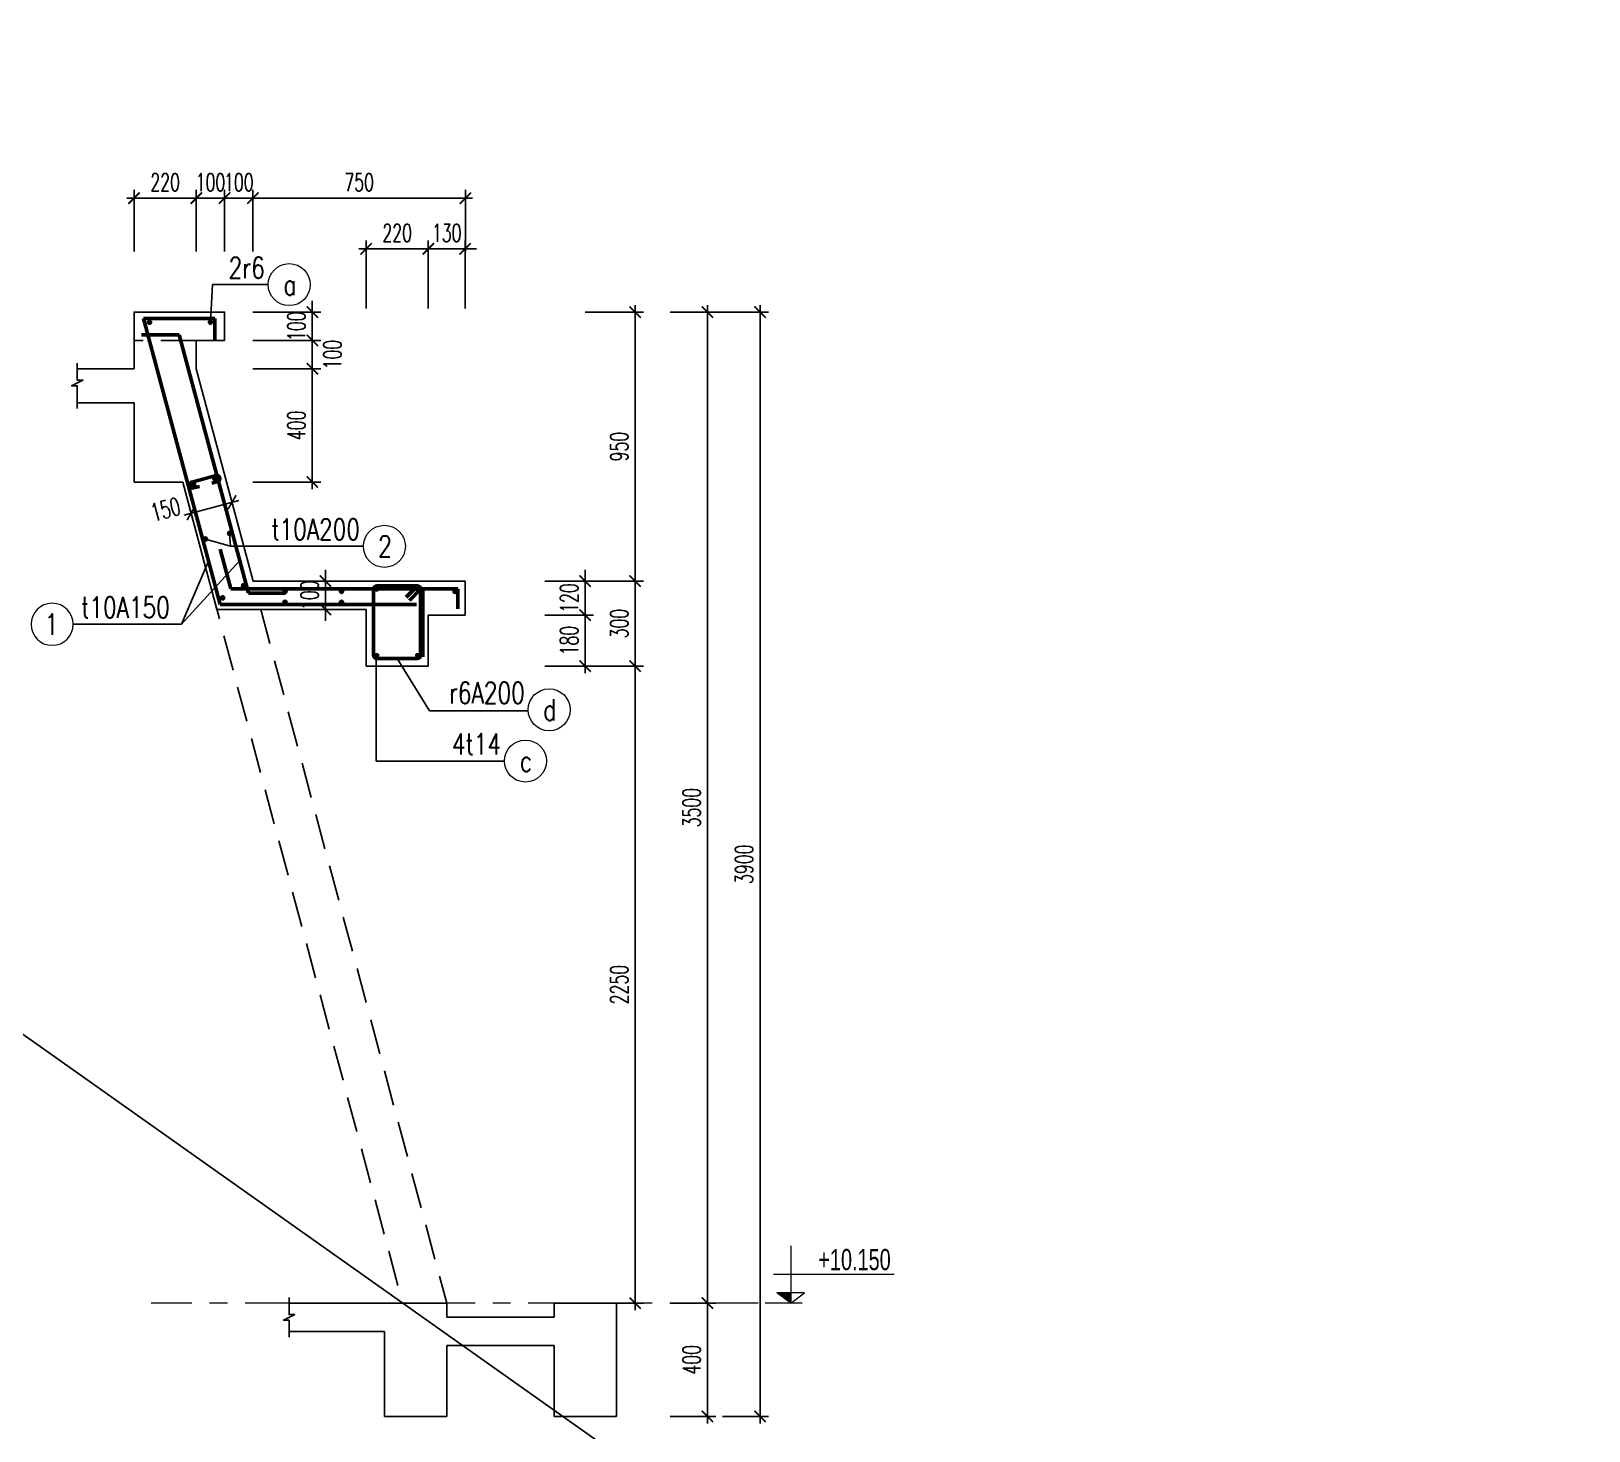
# Model space of a CAD drawing. Header units: millimetres. Extents: x -529861 to -223882, y -171969 to 61504.
# Drawn here: x -316690 to -311189, y -46959 to -42016 of the extents above; entities that cross this region are included whole.
import ezdxf
from ezdxf.enums import TextEntityAlignment as Align

# ---------------------------------------------------------------- set-up
doc = ezdxf.new("R2010")
doc.units = ezdxf.units.MM
doc.header["$LTSCALE"] = 5000
for name, pattern in [('CENTER', [2, 1.25, -0.25, 0.25, -0.25]), ('CENTER2', [1.125, 0.75, -0.125, 0.125, -0.125]), ('HIDDEN2', [0.1875, 0.125, -0.0625])]:
    doc.linetypes.add(name, pattern=pattern)
doc.layers.get('Defpoints').update_dxf_attribs({"color": 143})
for name, color, linetype, lineweight in [('kata_thep chu', 1, 'Continuous', 35), ('KC-CENTER', 5, 'CENTER2', 15), ('KC-DIM', 1, 'Continuous', 20), ('KC-LEADER', 153, 'Continuous', 20), ('KC-NET THUONG', 255, 'Continuous', 18), ('KC-NETMANH', 8, 'Continuous', 20), ('KC-TEXT', 4, 'Continuous', 20), ('S- Concrete', 4, 'Continuous', 25), ('S- Rien', 3, 'Continuous', 50), ('S-dims', 8, 'Continuous', 18), ('S-hidden', 9, 'HIDDEN2', 25), ('S-steel sub', 11, 'Continuous', 50)]:
    doc.layers.add(name, color=color, linetype=linetype, lineweight=lineweight)
for name, color, linetype in [('KC_DIM', 1, 'Continuous'), ('KCS_SNODE', 6, 'Continuous'), ('KCS_STEEL', 4, 'Continuous')]:
    doc.layers.add(name, color=color, linetype=linetype)
doc.layers.add('KCS_Plotter', color=11, linetype='Continuous', plot=False)
doc.styles.add('CHUC HOA MANH', font='chhbg.shx', dxfattribs={"width": 0.65})
doc.styles.add('VNCC-Arial', font='arial.ttf', dxfattribs={"width": 0.75})
doc.styles.add('VNCC-vnsimli', font='vnsimli.shx', dxfattribs={"width": 0.75})
doc.styles.add('vnsimli', font='vnsimli.shx')
doc.styles.add('vnsimpli', font='vnsimli.shx', dxfattribs={"width": 0.65})
doc.dimstyles.new('DIM75X2', dxfattribs={"dimtxt": 187.5, "dimasz": 80, "dimexe": 60, "dimexo": 0, "dimgap": 50, "dimtad": 1, "dimdec": 0, "dimlfac": 0.5, "dimzin": 0, "dimdsep": 46, "dimtxsty": 'VNCC-Arial', "dimblk1": 'ARCHTICK', "dimblk2": 'ARCHTICK', "dimsah": 1, "dimcen": 150, "dimdle": 60, "dimclrd": 256, "dimclre": 256, "dimclrt": 4, "dimadec": 0, "dimazin": 0, "dimtfac": 1, "dimtdec": 0, "dimtix": 1, "dimtmove": 2, "dimatfit": 3, "dimfxl": 1, "dimtvp": 0.833333, "dimtolj": 1, "dimtzin": 0, "dimarcsym": 0})
doc.dimstyles.new('KCS_DIM75', dxfattribs={"dimscale": 75, "dimtxt": 2.5, "dimasz": 1.6, "dimexe": 1.2, "dimexo": 0, "dimgap": 1, "dimtad": 1, "dimdec": 0, "dimzin": 0, "dimdsep": 46, "dimtxsty": 'vnsimpli', "dimblk": 'ARCHTICK', "dimcen": 0, "dimdle": 1, "dimclrd": 256, "dimclre": 256, "dimclrt": 2, "dimadec": 0, "dimazin": 0, "dimtfac": 1, "dimtdec": 0, "dimtix": 1, "dimtmove": 2, "dimatfit": 3, "dimfxl": 1, "dimtolj": 1, "dimtzin": 0, "dimarcsym": 0})

# ---------------------------------------------------------------- blocks, each defined once
blk = doc.blocks.new('_ArchTick')
at = {"color": 0, "linetype": 'ByBlock', "const_width": 0.15}
blk.add_lwpolyline([(-0.5, -0.5), (0.5, 0.5)], dxfattribs=at)
blk = doc.blocks.new('*D1628')
at = {"layer": 'Defpoints', "color": 0, "linetype": 'ByBlock', "ltscale": 1500, "transparency": 16777216}
for p in [(-314433.8, -43007.9), (-314433.8, -46507.9), (-314301.6, -46507.9)]:
    blk.add_point(p, dxfattribs=at)
at = {"layer": 'S-dims', "linetype": 'ByBlock', "lineweight": -2, "ltscale": 1500, "transparency": 16777216}
for p, q in [((-314433.8, -43007.9), (-314271.6, -43007.9)), ((-314301.6, -42982.9), (-314301.6, -46532.9)), ((-314433.8, -46507.9), (-314271.6, -46507.9))]:
    blk.add_line(p, q, dxfattribs=at)
at = {"layer": 'S-dims', "linetype": 'ByBlock', "lineweight": -2, "ltscale": 1500, "transparency": 16777216, "xscale": 40, "yscale": 40, "zscale": 40}
for p, rotation in [((-314301.6, -43007.9), 90), ((-314301.6, -46507.9), 270)]:
    blk.add_blockref('_ArchTick', p, dxfattribs=dict(at, rotation=rotation))
at = {"layer": 'S-dims', "color": 2, "linetype": 'ByBlock', "ltscale": 1500, "transparency": 16777216, "insert": (-314357.8, -44757.9), "char_height": 62.5, "attachment_point": 5, "rotation": 90, "style": 'vnsimpli'}
blk.add_mtext('\\A1;3500', dxfattribs=at)
blk = doc.blocks.new('*D1629')
at = {"layer": 'Defpoints', "color": 0, "linetype": 'ByBlock', "ltscale": 1500, "transparency": 16777216}
for p in [(-314433.8, -46507.9), (-314433.8, -46907.9), (-314301.6, -46907.9)]:
    blk.add_point(p, dxfattribs=at)
at = {"layer": 'S-dims', "linetype": 'ByBlock', "lineweight": -2, "ltscale": 1500, "transparency": 16777216}
for p, q in [((-314433.8, -46507.9), (-314271.6, -46507.9)), ((-314301.6, -46482.9), (-314301.6, -46932.9)), ((-314433.8, -46907.9), (-314271.6, -46907.9))]:
    blk.add_line(p, q, dxfattribs=at)
at = {"layer": 'S-dims', "linetype": 'ByBlock', "lineweight": -2, "ltscale": 1500, "transparency": 16777216, "xscale": 40, "yscale": 40, "zscale": 40}
for p, rotation in [((-314301.6, -46507.9), 90), ((-314301.6, -46907.9), 270)]:
    blk.add_blockref('_ArchTick', p, dxfattribs=dict(at, rotation=rotation))
at = {"layer": 'S-dims', "color": 2, "linetype": 'ByBlock', "ltscale": 1500, "transparency": 16777216, "insert": (-314357.8, -46707.9), "char_height": 62.5, "attachment_point": 5, "rotation": 90, "style": 'vnsimpli'}
blk.add_mtext('\\A1;400', dxfattribs=at)
blk = doc.blocks.new('cotcao1')
at = {"layer": 'KC-NETMANH'}
for p, q in [((0, 249), (0, -251)), ((901, 0), (-150, 0)), ((0, -251), (-120, -161)), ((120, -161), (-120, -161)), ((0, -251), (120, -161))]:
    blk.add_line(p, q, dxfattribs=at)
blk.add_lwpolyline([(99, -251), (-224, -251)], dxfattribs=at)
blk.add_solid([(0, -251), (0, -161), (-120, -161)], dxfattribs=at)
at = {"layer": 'KC-TEXT', "style": 'CHUC HOA MANH', "width": 0.7}
for tag, height, p in [('%%P0.000', 200, (1360, 37)), ('TANG1', 150, (1169, -239))]:
    blk.add_attdef(tag, text='', height=height, dxfattribs=at).set_placement(p, align=Align.RIGHT)
blk = doc.blocks.new('*D1630')
at = {"layer": 'Defpoints', "color": 0, "linetype": 'ByBlock', "ltscale": 1500, "transparency": 16777216}
for p in [(-314433.8, -43007.9), (-314248.1, -46907.9), (-314115.9, -46907.9)]:
    blk.add_point(p, dxfattribs=at)
at = {"layer": 'S-dims', "linetype": 'ByBlock', "lineweight": -2, "ltscale": 1500, "transparency": 16777216}
for p, q in [((-314433.8, -43007.9), (-314085.9, -43007.9)), ((-314115.9, -42982.9), (-314115.9, -46932.9)), ((-314248.1, -46907.9), (-314085.9, -46907.9))]:
    blk.add_line(p, q, dxfattribs=at)
at = {"layer": 'S-dims', "linetype": 'ByBlock', "lineweight": -2, "ltscale": 1500, "transparency": 16777216, "xscale": 40, "yscale": 40, "zscale": 40}
for p, rotation in [((-314115.9, -43007.9), 90), ((-314115.9, -46907.9), 270)]:
    blk.add_blockref('_ArchTick', p, dxfattribs=dict(at, rotation=rotation))
at = {"layer": 'S-dims', "color": 2, "linetype": 'ByBlock', "ltscale": 1500, "transparency": 16777216, "insert": (-314172.1, -44957.9), "char_height": 62.5, "attachment_point": 5, "rotation": 90, "style": 'vnsimpli'}
blk.add_mtext('\\A1;3900', dxfattribs=at)
blk = doc.blocks.new('kata_block_THEP')
at = {"layer": 'kata_thep chu', "color": 0}
for p, q in [((-0.5, 0), (0.5, 0)), ((-0.35, 0.35), (0.35, -0.35)), ((0.35, 0.35), (-0.35, -0.35)), ((0, 0.5), (0, -0.5))]:
    blk.add_line(p, q, dxfattribs=at)
at = {"layer": 'kata_thep chu', "color": 0, "const_width": 0.0833}
blk.add_lwpolyline([(-0.5, 0, 1), (0.5, 0, 1), (-0.5, 0, 1)], format="xyb", dxfattribs=at)
blk = doc.blocks.new('*D1631')
at = {"layer": 'Defpoints', "color": 0, "linetype": 'ByBlock', "ltscale": 1500, "transparency": 16777216}
for p in [(-316106.7, -42605.5), (-316326.7, -42793.8), (-316106.7, -42793.8)]:
    blk.add_point(p, dxfattribs=at)
at = {"layer": 'S-dims', "linetype": 'ByBlock', "lineweight": -2, "ltscale": 1500, "transparency": 16777216}
for p, q in [((-316326.7, -42793.8), (-316326.7, -42575.5)), ((-316106.7, -42793.8), (-316106.7, -42575.5)), ((-316351.7, -42605.5), (-316081.7, -42605.5))]:
    blk.add_line(p, q, dxfattribs=at)
at = {"layer": 'S-dims', "linetype": 'ByBlock', "lineweight": -2, "ltscale": 1500, "transparency": 16777216, "xscale": 40, "yscale": 40, "zscale": 40, "rotation": 180}
blk.add_blockref('_ArchTick', (-316326.7, -42605.5), dxfattribs=at)
at = {"layer": 'S-dims', "linetype": 'ByBlock', "lineweight": -2, "ltscale": 1500, "transparency": 16777216, "xscale": 40, "yscale": 40, "zscale": 40}
blk.add_blockref('_ArchTick', (-316106.7, -42605.5), dxfattribs=at)
at = {"layer": 'S-dims', "color": 2, "linetype": 'ByBlock', "ltscale": 1500, "transparency": 16777216, "insert": (-316216.7, -42549.2), "char_height": 62.5, "attachment_point": 5, "style": 'vnsimpli'}
blk.add_mtext('\\A1;220', dxfattribs=at)
blk = doc.blocks.new('*D1632')
at = {"layer": 'Defpoints', "color": 0, "linetype": 'ByBlock', "ltscale": 1500, "transparency": 16777216}
for p in [(-316006.7, -42605.5), (-316106.7, -42793.8), (-316006.7, -42793.8)]:
    blk.add_point(p, dxfattribs=at)
at = {"layer": 'S-dims', "linetype": 'ByBlock', "lineweight": -2, "ltscale": 1500, "transparency": 16777216}
for p, q in [((-316106.7, -42793.8), (-316106.7, -42575.5)), ((-316006.7, -42793.8), (-316006.7, -42575.5)), ((-316106.7, -42605.5), (-316146.7, -42605.5)), ((-316106.7, -42605.5), (-316006.7, -42605.5)), ((-316006.7, -42605.5), (-315966.7, -42605.5))]:
    blk.add_line(p, q, dxfattribs=at)
at = {"layer": 'S-dims', "linetype": 'ByBlock', "lineweight": -2, "ltscale": 1500, "transparency": 16777216, "xscale": 40, "yscale": 40, "zscale": 40}
blk.add_blockref('_ArchTick', (-316106.7, -42605.5), dxfattribs=at)
at = {"layer": 'S-dims', "linetype": 'ByBlock', "lineweight": -2, "ltscale": 1500, "transparency": 16777216, "xscale": 40, "yscale": 40, "zscale": 40, "rotation": 180}
blk.add_blockref('_ArchTick', (-316006.7, -42605.5), dxfattribs=at)
at = {"layer": 'S-dims', "color": 2, "linetype": 'ByBlock', "ltscale": 1500, "transparency": 16777216, "insert": (-316056.7, -42549.2), "char_height": 62.5, "attachment_point": 5, "style": 'vnsimpli'}
blk.add_mtext('\\A1;100', dxfattribs=at)
blk = doc.blocks.new('*D1633')
at = {"layer": 'Defpoints', "color": 0, "linetype": 'ByBlock', "ltscale": 1500, "transparency": 16777216}
for p in [(-315907.5, -43007.9), (-315907.5, -43107.9), (-315697, -43107.9)]:
    blk.add_point(p, dxfattribs=at)
at = {"layer": 'S-dims', "linetype": 'ByBlock', "lineweight": -2, "ltscale": 1500, "transparency": 16777216}
for p, q in [((-315907.5, -43007.9), (-315667, -43007.9)), ((-315697, -43007.9), (-315697, -42967.9)), ((-315697, -43007.9), (-315697, -43107.9)), ((-315907.5, -43107.9), (-315667, -43107.9)), ((-315697, -43107.9), (-315697, -43147.9))]:
    blk.add_line(p, q, dxfattribs=at)
at = {"layer": 'S-dims', "linetype": 'ByBlock', "lineweight": -2, "ltscale": 1500, "transparency": 16777216, "xscale": 40, "yscale": 40, "zscale": 40}
for p, rotation in [((-315697, -43007.9), 270), ((-315697, -43107.9), 90)]:
    blk.add_blockref('_ArchTick', p, dxfattribs=dict(at, rotation=rotation))
at = {"layer": 'S-dims', "color": 2, "linetype": 'ByBlock', "ltscale": 1500, "transparency": 16777216, "insert": (-315753.3, -43057.9), "char_height": 62.5, "attachment_point": 5, "rotation": 90, "style": 'vnsimpli'}
blk.add_mtext('\\A1;100', dxfattribs=at)
blk = doc.blocks.new('*D1634')
at = {"layer": 'Defpoints', "color": 0, "linetype": 'ByBlock', "ltscale": 1500, "transparency": 16777216}
for p in [(-315907.5, -43107.9), (-315907.5, -43207.9), (-315697, -43207.9)]:
    blk.add_point(p, dxfattribs=at)
at = {"layer": 'S-dims', "linetype": 'ByBlock', "lineweight": -2, "ltscale": 1500, "transparency": 16777216}
for p, q in [((-315907.5, -43107.9), (-315667, -43107.9)), ((-315697, -43082.9), (-315697, -43232.9)), ((-315907.5, -43207.9), (-315667, -43207.9))]:
    blk.add_line(p, q, dxfattribs=at)
at = {"layer": 'S-dims', "linetype": 'ByBlock', "lineweight": -2, "ltscale": 1500, "transparency": 16777216, "xscale": 40, "yscale": 40, "zscale": 40}
for p, rotation in [((-315697, -43107.9), 90), ((-315697, -43207.9), 270)]:
    blk.add_blockref('_ArchTick', p, dxfattribs=dict(at, rotation=rotation))
at = {"layer": 'S-dims', "color": 2, "linetype": 'ByBlock', "ltscale": 1500, "transparency": 16777216, "insert": (-315625.9, -43157.9), "char_height": 62.5, "attachment_point": 5, "rotation": 90, "style": 'vnsimpli'}
blk.add_mtext('\\A1;100', dxfattribs=at)
blk = doc.blocks.new('*D1635')
at = {"layer": 'Defpoints', "color": 0, "linetype": 'ByBlock', "ltscale": 1500, "transparency": 16777216}
for p in [(-315907.5, -43207.9), (-315907.5, -43607.9), (-315697, -43607.9)]:
    blk.add_point(p, dxfattribs=at)
at = {"layer": 'S-dims', "linetype": 'ByBlock', "lineweight": -2, "ltscale": 1500, "transparency": 16777216}
for p, q in [((-315907.5, -43207.9), (-315667, -43207.9)), ((-315697, -43182.9), (-315697, -43632.9)), ((-315907.5, -43607.9), (-315667, -43607.9))]:
    blk.add_line(p, q, dxfattribs=at)
at = {"layer": 'S-dims', "linetype": 'ByBlock', "lineweight": -2, "ltscale": 1500, "transparency": 16777216, "xscale": 40, "yscale": 40, "zscale": 40}
for p, rotation in [((-315697, -43207.9), 90), ((-315697, -43607.9), 270)]:
    blk.add_blockref('_ArchTick', p, dxfattribs=dict(at, rotation=rotation))
at = {"layer": 'S-dims', "color": 2, "linetype": 'ByBlock', "ltscale": 1500, "transparency": 16777216, "insert": (-315753.3, -43407.9), "char_height": 62.5, "attachment_point": 5, "rotation": 90, "style": 'vnsimpli'}
blk.add_mtext('\\A1;400', dxfattribs=at)
blk = doc.blocks.new('KCS_SNODE')
at = {"layer": 'KCS_SNODE'}
blk.add_hatch(color=256, dxfattribs=at).paths.add_polyline_path([(-10, 0, 1), (10, 0, 1)])
blk.add_circle((0, 0), 10, dxfattribs=at)
blk = doc.blocks.new('*U1612')
at = {"layer": 'KCS_STEEL', "xscale": 2.4, "yscale": 2.4, "zscale": 2.4}
blk.add_blockref('KCS_SNODE', (0, 0), dxfattribs=at)
blk = doc.blocks.new('Ghi chu thep')
at = {"layer": 'KC-TEXT', "color": 7, "ltscale": 10}
blk.add_circle((-107.7, 0), 95.2, dxfattribs=at)
at = {"layer": 'KC-TEXT', "color": 7, "ltscale": 3, "style": 'vnsimli', "width": 0.75}
blk.add_attdef('ID', text='', height=96.2, dxfattribs=at).set_placement((-31.6, 47.3), align=Align.MIDDLE_CENTER)
at = {"layer": 'KC-TEXT', "color": 7, "ltscale": 3, "style": 'VNCC-vnsimli', "width": 0.7}
blk.add_attdef('NHAPSL', text='', height=96.2, dxfattribs=at).set_placement((37, -18.6), align=Align.BOTTOM_LEFT)
blk = doc.blocks.new('*D1636')
at = {"layer": 'Defpoints', "color": 0, "linetype": 'ByBlock', "ltscale": 1500, "transparency": 16777216}
for p in [(-315156.4, -42605.5), (-315906.7, -42793.8), (-315156.4, -42793.8)]:
    blk.add_point(p, dxfattribs=at)
at = {"layer": 'S-dims', "linetype": 'ByBlock', "lineweight": -2, "ltscale": 1500, "transparency": 16777216}
for p, q in [((-315906.7, -42793.8), (-315906.7, -42575.5)), ((-315156.4, -42793.8), (-315156.4, -42575.5)), ((-315931.7, -42605.5), (-315131.4, -42605.5))]:
    blk.add_line(p, q, dxfattribs=at)
at = {"layer": 'S-dims', "linetype": 'ByBlock', "lineweight": -2, "ltscale": 1500, "transparency": 16777216, "xscale": 40, "yscale": 40, "zscale": 40, "rotation": 180}
blk.add_blockref('_ArchTick', (-315906.7, -42605.5), dxfattribs=at)
at = {"layer": 'S-dims', "linetype": 'ByBlock', "lineweight": -2, "ltscale": 1500, "transparency": 16777216, "xscale": 40, "yscale": 40, "zscale": 40}
blk.add_blockref('_ArchTick', (-315156.4, -42605.5), dxfattribs=at)
at = {"layer": 'S-dims', "color": 2, "linetype": 'ByBlock', "ltscale": 1500, "transparency": 16777216, "insert": (-315531.6, -42549.2), "char_height": 62.5, "attachment_point": 5, "style": 'vnsimpli'}
blk.add_mtext('\\A1;750', dxfattribs=at)
blk = doc.blocks.new('*D1637')
at = {"layer": 'Defpoints', "color": 0, "linetype": 'ByBlock', "ltscale": 1500, "transparency": 16777216}
for p in [(-316006.7, -42605.5), (-316006.7, -42793.8), (-315906.7, -42793.8)]:
    blk.add_point(p, dxfattribs=at)
at = {"layer": 'S-dims', "linetype": 'ByBlock', "lineweight": -2, "ltscale": 1500, "transparency": 16777216}
for p, q in [((-316006.7, -42793.8), (-316006.7, -42575.5)), ((-315906.7, -42793.8), (-315906.7, -42575.5)), ((-316006.7, -42605.5), (-316046.7, -42605.5)), ((-315906.7, -42605.5), (-316006.7, -42605.5)), ((-315906.7, -42605.5), (-315866.7, -42605.5))]:
    blk.add_line(p, q, dxfattribs=at)
at = {"layer": 'S-dims', "linetype": 'ByBlock', "lineweight": -2, "ltscale": 1500, "transparency": 16777216, "xscale": 40, "yscale": 40, "zscale": 40}
blk.add_blockref('_ArchTick', (-316006.7, -42605.5), dxfattribs=at)
at = {"layer": 'S-dims', "linetype": 'ByBlock', "lineweight": -2, "ltscale": 1500, "transparency": 16777216, "xscale": 40, "yscale": 40, "zscale": 40, "rotation": 180}
blk.add_blockref('_ArchTick', (-315906.7, -42605.5), dxfattribs=at)
at = {"layer": 'S-dims', "color": 2, "linetype": 'ByBlock', "ltscale": 1500, "transparency": 16777216, "insert": (-315956.7, -42549.2), "char_height": 62.5, "attachment_point": 5, "style": 'vnsimpli'}
blk.add_mtext('\\A1;100', dxfattribs=at)
blk = doc.blocks.new('*D1638')
at = {"layer": 'Defpoints', "color": 0, "linetype": 'ByBlock', "ltscale": 1500, "transparency": 16777216}
for p in [(-315287.4, -42784.6), (-315507.4, -42995), (-315287.4, -42995)]:
    blk.add_point(p, dxfattribs=at)
at = {"layer": 'S-dims', "linetype": 'ByBlock', "lineweight": -2, "ltscale": 1500, "transparency": 16777216}
for p, q in [((-315532.4, -42784.6), (-315262.4, -42784.6)), ((-315507.4, -42995), (-315507.4, -42754.6)), ((-315287.4, -42995), (-315287.4, -42754.6))]:
    blk.add_line(p, q, dxfattribs=at)
at = {"layer": 'S-dims', "linetype": 'ByBlock', "lineweight": -2, "ltscale": 1500, "transparency": 16777216, "xscale": 40, "yscale": 40, "zscale": 40, "rotation": 180}
blk.add_blockref('_ArchTick', (-315507.4, -42784.6), dxfattribs=at)
at = {"layer": 'S-dims', "linetype": 'ByBlock', "lineweight": -2, "ltscale": 1500, "transparency": 16777216, "xscale": 40, "yscale": 40, "zscale": 40}
blk.add_blockref('_ArchTick', (-315287.4, -42784.6), dxfattribs=at)
at = {"layer": 'S-dims', "color": 2, "linetype": 'ByBlock', "ltscale": 1500, "transparency": 16777216, "insert": (-315397.4, -42728.4), "char_height": 62.5, "attachment_point": 5, "style": 'vnsimpli'}
blk.add_mtext('\\A1;220', dxfattribs=at)
blk = doc.blocks.new('*D1639')
at = {"layer": 'Defpoints', "color": 0, "linetype": 'ByBlock', "ltscale": 1500, "transparency": 16777216}
for p in [(-315683, -43957.9), (-315650.6, -43957.9), (-315683, -44057.9)]:
    blk.add_point(p, dxfattribs=at)
at = {"layer": 'S-dims', "linetype": 'ByBlock', "lineweight": -2, "ltscale": 1500, "transparency": 16777216}
for p, q in [((-315650.6, -43957.9), (-315650.6, -43917.9)), ((-315683, -43957.9), (-315620.6, -43957.9)), ((-315650.6, -44057.9), (-315650.6, -43957.9)), ((-315683, -44057.9), (-315620.6, -44057.9)), ((-315650.6, -44057.9), (-315650.6, -44097.9))]:
    blk.add_line(p, q, dxfattribs=at)
at = {"layer": 'S-dims', "linetype": 'ByBlock', "lineweight": -2, "ltscale": 1500, "transparency": 16777216, "xscale": 40, "yscale": 40, "zscale": 40}
for p, rotation in [((-315650.6, -43957.9), 270), ((-315650.6, -44057.9), 90)]:
    blk.add_blockref('_ArchTick', p, dxfattribs=dict(at, rotation=rotation))
at = {"layer": 'S-dims', "color": 2, "linetype": 'ByBlock', "ltscale": 1500, "transparency": 16777216, "insert": (-315706.8, -44007.9), "char_height": 62.5, "attachment_point": 5, "rotation": 90, "style": 'vnsimpli'}
blk.add_mtext('\\A1;100', dxfattribs=at)
blk = doc.blocks.new('*D1640')
at = {"layer": 'Defpoints', "color": 0, "linetype": 'ByBlock', "ltscale": 1500, "transparency": 16777216}
for p in [(-315982.3, -43672), (-316127.2, -43710.8), (-315980.4, -43679.2)]:
    blk.add_point(p, dxfattribs=at)
at = {"layer": 'S-dims', "linetype": 'ByBlock', "lineweight": -2, "ltscale": 1500, "transparency": 16777216}
for p, q in [((-316149.4, -43724.5), (-315956.2, -43672.7)), ((-315982.3, -43672), (-315972.6, -43708.2)), ((-316127.2, -43710.8), (-316117.5, -43747))]:
    blk.add_line(p, q, dxfattribs=at)
at = {"layer": 'S-dims', "linetype": 'ByBlock', "lineweight": -2, "ltscale": 1500, "transparency": 16777216, "xscale": 40, "yscale": 40, "zscale": 40}
for p, rotation in [((-315980.4, -43679.2), 15.00000000000248), ((-316125.3, -43718), 195.0000000000025)]:
    blk.add_blockref('_ArchTick', p, dxfattribs=dict(at, rotation=rotation))
at = {"layer": 'S-dims', "color": 2, "linetype": 'ByBlock', "ltscale": 1500, "transparency": 16777216, "insert": (-316215.6, -43704.5), "char_height": 62.5, "attachment_point": 5, "rotation": 15, "style": 'vnsimpli'}
blk.add_mtext('\\A1;150', dxfattribs=at)
blk = doc.blocks.new('*D1641')
at = {"layer": 'Defpoints', "color": 0, "linetype": 'ByBlock', "ltscale": 1500, "transparency": 16777216}
for p in [(-314733.7, -44257.9), (-314557, -44257.9), (-314733.7, -46507.9)]:
    blk.add_point(p, dxfattribs=at)
at = {"layer": 'S-dims', "linetype": 'ByBlock', "lineweight": -2, "ltscale": 1500, "transparency": 16777216}
for p, q in [((-314733.7, -44257.9), (-314527, -44257.9)), ((-314557, -46532.9), (-314557, -44232.9)), ((-314733.7, -46507.9), (-314527, -46507.9))]:
    blk.add_line(p, q, dxfattribs=at)
at = {"layer": 'S-dims', "linetype": 'ByBlock', "lineweight": -2, "ltscale": 1500, "transparency": 16777216, "xscale": 40, "yscale": 40, "zscale": 40}
for p, rotation in [((-314557, -44257.9), 90), ((-314557, -46507.9), 270)]:
    blk.add_blockref('_ArchTick', p, dxfattribs=dict(at, rotation=rotation))
at = {"layer": 'S-dims', "color": 2, "linetype": 'ByBlock', "ltscale": 1500, "transparency": 16777216, "insert": (-314613.2, -45382.9), "char_height": 62.5, "attachment_point": 5, "rotation": 90, "style": 'vnsimpli'}
blk.add_mtext('\\A1;2250', dxfattribs=at)
blk = doc.blocks.new('*D1642')
at = {"layer": 'Defpoints', "color": 0, "linetype": 'ByBlock', "ltscale": 1500, "transparency": 16777216}
for p in [(-314733.7, -43957.9), (-314557, -43957.9), (-314733.7, -44257.9)]:
    blk.add_point(p, dxfattribs=at)
at = {"layer": 'S-dims', "linetype": 'ByBlock', "lineweight": -2, "ltscale": 1500, "transparency": 16777216}
for p, q in [((-314557, -44282.9), (-314557, -43932.9)), ((-314733.7, -43957.9), (-314527, -43957.9)), ((-314733.7, -44257.9), (-314527, -44257.9))]:
    blk.add_line(p, q, dxfattribs=at)
at = {"layer": 'S-dims', "linetype": 'ByBlock', "lineweight": -2, "ltscale": 1500, "transparency": 16777216, "xscale": 40, "yscale": 40, "zscale": 40}
for p, rotation in [((-314557, -43957.9), 90), ((-314557, -44257.9), 270)]:
    blk.add_blockref('_ArchTick', p, dxfattribs=dict(at, rotation=rotation))
at = {"layer": 'S-dims', "color": 2, "linetype": 'ByBlock', "ltscale": 1500, "transparency": 16777216, "insert": (-314613.2, -44107.9), "char_height": 62.5, "attachment_point": 5, "rotation": 90, "style": 'vnsimpli'}
blk.add_mtext('\\A1;300', dxfattribs=at)
blk = doc.blocks.new('*D1643')
at = {"layer": 'Defpoints', "color": 0, "linetype": 'ByBlock', "ltscale": 1500, "transparency": 16777216}
for p in [(-314733.7, -43007.9), (-314557, -43007.9), (-314733.7, -43957.9)]:
    blk.add_point(p, dxfattribs=at)
at = {"layer": 'S-dims', "linetype": 'ByBlock', "lineweight": -2, "ltscale": 1500, "transparency": 16777216}
for p, q in [((-314733.7, -43007.9), (-314527, -43007.9)), ((-314557, -43982.9), (-314557, -42982.9)), ((-314733.7, -43957.9), (-314527, -43957.9))]:
    blk.add_line(p, q, dxfattribs=at)
at = {"layer": 'S-dims', "linetype": 'ByBlock', "lineweight": -2, "ltscale": 1500, "transparency": 16777216, "xscale": 40, "yscale": 40, "zscale": 40}
for p, rotation in [((-314557, -43007.9), 90), ((-314557, -43957.9), 270)]:
    blk.add_blockref('_ArchTick', p, dxfattribs=dict(at, rotation=rotation))
at = {"layer": 'S-dims', "color": 2, "linetype": 'ByBlock', "ltscale": 1500, "transparency": 16777216, "insert": (-314613.2, -43482.9), "char_height": 62.5, "attachment_point": 5, "rotation": 90, "style": 'vnsimpli'}
blk.add_mtext('\\A1;950', dxfattribs=at)
blk = doc.blocks.new('*D1644')
at = {"layer": 'Defpoints', "color": 0, "linetype": 'ByBlock', "ltscale": 1500, "transparency": 16777216}
for p in [(-314875.6, -43957.9), (-314733.7, -43957.9), (-314875.6, -44077.9)]:
    blk.add_point(p, dxfattribs=at)
at = {"layer": 'S-dims', "linetype": 'ByBlock', "lineweight": -2, "ltscale": 1500, "transparency": 16777216}
for p, q in [((-314733.7, -43957.9), (-314733.7, -43917.9)), ((-314875.6, -43957.9), (-314703.7, -43957.9)), ((-314733.7, -44077.9), (-314733.7, -43957.9)), ((-314875.6, -44077.9), (-314703.7, -44077.9)), ((-314733.7, -44077.9), (-314733.7, -44117.9))]:
    blk.add_line(p, q, dxfattribs=at)
at = {"layer": 'S-dims', "linetype": 'ByBlock', "lineweight": -2, "ltscale": 1500, "transparency": 16777216, "xscale": 40, "yscale": 40, "zscale": 40}
for p, rotation in [((-314733.7, -43957.9), 270), ((-314733.7, -44077.9), 90)]:
    blk.add_blockref('_ArchTick', p, dxfattribs=dict(at, rotation=rotation))
at = {"layer": 'S-dims', "color": 2, "linetype": 'ByBlock', "ltscale": 1500, "transparency": 16777216, "insert": (-314790, -44017.9), "char_height": 62.5, "attachment_point": 5, "rotation": 90, "style": 'vnsimpli'}
blk.add_mtext('\\A1;120', dxfattribs=at)
blk = doc.blocks.new('*D1645')
at = {"layer": 'Defpoints', "color": 0, "linetype": 'ByBlock', "ltscale": 1500, "transparency": 16777216}
for p in [(-315157.4, -42784.6), (-315287.4, -42995), (-315157.4, -42995)]:
    blk.add_point(p, dxfattribs=at)
at = {"layer": 'S-dims', "linetype": 'ByBlock', "lineweight": -2, "ltscale": 1500, "transparency": 16777216}
for p, q in [((-315287.4, -42784.6), (-315327.4, -42784.6)), ((-315287.4, -42995), (-315287.4, -42754.6)), ((-315287.4, -42784.6), (-315157.4, -42784.6)), ((-315157.4, -42995), (-315157.4, -42754.6)), ((-315157.4, -42784.6), (-315117.4, -42784.6))]:
    blk.add_line(p, q, dxfattribs=at)
at = {"layer": 'S-dims', "linetype": 'ByBlock', "lineweight": -2, "ltscale": 1500, "transparency": 16777216, "xscale": 40, "yscale": 40, "zscale": 40}
blk.add_blockref('_ArchTick', (-315287.4, -42784.6), dxfattribs=at)
at = {"layer": 'S-dims', "linetype": 'ByBlock', "lineweight": -2, "ltscale": 1500, "transparency": 16777216, "xscale": 40, "yscale": 40, "zscale": 40, "rotation": 180}
blk.add_blockref('_ArchTick', (-315157.4, -42784.6), dxfattribs=at)
at = {"layer": 'S-dims', "color": 2, "linetype": 'ByBlock', "ltscale": 1500, "transparency": 16777216, "insert": (-315222.4, -42728.4), "char_height": 62.5, "attachment_point": 5, "style": 'vnsimpli'}
blk.add_mtext('\\A1;130', dxfattribs=at)
blk = doc.blocks.new('*D1646')
at = {"layer": 'Defpoints', "color": 0, "linetype": 'ByBlock', "ltscale": 1500, "transparency": 16777216}
for p in [(-314875.6, -44077.9), (-314733.7, -44077.9), (-314875.6, -44257.9)]:
    blk.add_point(p, dxfattribs=at)
at = {"layer": 'S-dims', "linetype": 'ByBlock', "lineweight": -2, "ltscale": 1500, "transparency": 16777216}
for p, q in [((-314733.7, -44282.9), (-314733.7, -44052.9)), ((-314875.6, -44077.9), (-314703.7, -44077.9)), ((-314875.6, -44257.9), (-314703.7, -44257.9))]:
    blk.add_line(p, q, dxfattribs=at)
at = {"layer": 'S-dims', "linetype": 'ByBlock', "lineweight": -2, "ltscale": 1500, "transparency": 16777216, "xscale": 40, "yscale": 40, "zscale": 40}
for p, rotation in [((-314733.7, -44077.9), 90), ((-314733.7, -44257.9), 270)]:
    blk.add_blockref('_ArchTick', p, dxfattribs=dict(at, rotation=rotation))
at = {"layer": 'S-dims', "color": 2, "linetype": 'ByBlock', "ltscale": 1500, "transparency": 16777216, "insert": (-314790, -44167.9), "char_height": 62.5, "attachment_point": 5, "rotation": 90, "style": 'vnsimpli'}
blk.add_mtext('\\A1;180', dxfattribs=at)

msp = doc.modelspace()

# ---------------------------------------------------------------- linework, layer by layer
at = {"layer": 'KC-CENTER', "linetype": 'CENTER', "ltscale": 0.05}
msp.add_line((-314122.09, -46507.88), (-316266.53, -46507.88), dxfattribs=at)
at = {"layer": 'KC_DIM', "linetype": 'ByBlock', "ltscale": 1500}
for points in [[(-316527.21, -43347.88), (-316527.21, -43267.88), (-316547.21, -43267.88), (-316507.21, -43247.88), (-316527.21, -43247.88), (-316527.21, -43187.88)], [(-315778.88, -46627.88), (-315778.88, -46567.88), (-315798.88, -46567.88), (-315758.88, -46547.88), (-315778.88, -46547.88), (-315778.88, -46487.88)]]:
    msp.add_lwpolyline(points, dxfattribs=at)
at = {"layer": 'KCS_Plotter', "linetype": 'ByBlock', "ltscale": 1500}
msp.add_line((-321729.41, -42015.68), (-311189.16, -49469.14), dxfattribs=at)
at = {"layer": 'S- Concrete'}
for p, q in [((-315778.88, -46507.88), (-315222.43, -46507.88)), ((-314842.43, -46557.88), (-314842.43, -46507.88)), ((-314842.43, -46507.88), (-314622.43, -46507.88)), ((-314842.43, -46507.88), (-314842.43, -46557.88)), ((-314622.43, -46907.88), (-314622.43, -46507.88)), ((-314842.43, -46557.88), (-315222.43, -46557.88)), ((-315778.88, -46607.88), (-315442.43, -46607.88)), ((-315442.43, -46607.88), (-315442.43, -46907.88)), ((-315222.43, -46907.88), (-315222.43, -46657.88)), ((-315222.43, -46657.88), (-314842.43, -46657.88)), ((-314842.43, -46907.88), (-314842.43, -46657.88)), ((-315222.43, -46907.88), (-315442.43, -46907.88))]:
    msp.add_line(p, q, dxfattribs=at)
at = {"layer": 'S- Concrete', "linetype": 'ByBlock', "ltscale": 1500}
for p, q in [((-315222.43, -46557.88), (-315222.43, -46507.88)), ((-314842.43, -46907.88), (-314622.43, -46907.88))]:
    msp.add_line(p, q, dxfattribs=at)
at = {"layer": 'S- Concrete'}
msp.add_lwpolyline([(-316527.21, -43327.88), (-316326.66, -43327.88), (-316326.66, -43607.88), (-316154.77, -43607.88), (-316034.2, -44057.88), (-315507.43, -44057.88), (-315507.43, -44257.88), (-315287.43, -44257.88), (-315287.43, -44077.88), (-315157.43, -44077.88), (-315157.43, -43957.88), (-315905.7, -43957.88), (-316106.66, -43207.88), (-316106.66, -43107.88), (-316006.66, -43107.88), (-316006.66, -43007.88), (-316326.66, -43007.88), (-316326.66, -43207.88), (-316527.21, -43207.88)], dxfattribs=at)
at = {"layer": 'S- Rien'}
for p, q in [((-316293.28, -43030.69), (-316022.78, -44040.2)), ((-316293.28, -43030.69), (-316041.66, -43030.69)), ((-316041.66, -43030.69), (-316041.66, -43107.88)), ((-316300.61, -43088.23), (-316166.71, -43088.23)), ((-316166.71, -43088.23), (-315922.12, -44001.04)), ((-316022.85, -43844.56), (-315984.58, -43984.91)), ((-315182.64, -43984.91), (-315984.58, -43984.91)), ((-315791.24, -44001.04), (-315922.12, -44001.04)), ((-315306.53, -44225.34), (-315306.53, -43984.91)), ((-315182.64, -43984.91), (-315182.64, -44055.77)), ((-316022.78, -44040.2), (-315329.31, -44040.2))]:
    msp.add_line(p, q, dxfattribs=at)
msp.add_lwpolyline([(-315365.43, -44015.11), (-315325.43, -43975.11, -0.4142136), (-315314.43, -43986.11), (-315314.43, -44219.88, -0.4142136), (-315325.43, -44230.88), (-315469.43, -44230.88, -0.4142136), (-315480.43, -44219.88), (-315480.43, -43986.11, -0.4142136), (-315469.43, -43975.11), (-315325.43, -43975.11, -0.4142136), (-315314.43, -43986.11), (-315354.43, -44026.11)], format="xyb", dxfattribs=at)
at = {"layer": 'S-hidden', "ltscale": 0.2}
for p, q in [((-316106.66, -43107.88), (-316326.66, -43107.88)), ((-316154.77, -43607.88), (-315377.72, -46507.88)), ((-315878.9, -44057.88), (-315222.43, -46507.88))]:
    msp.add_line(p, q, dxfattribs=at)
at = {"layer": 'S-steel sub', "ltscale": 700}
msp.add_lwpolyline([(-316095.98, -43623.32), (-316116.86, -43628.84, -1), (-316122.39, -43607.96), (-316036.72, -43585.29, -1), (-316031.2, -43606.17), (-316052.08, -43611.7)], format="xyb", dxfattribs=at)

# ---------------------------------------------------------------- block references
at = {"layer": 'kata_thep chu', "linetype": 'ByBlock', "ltscale": 1500, "xscale": 16, "yscale": 16, "zscale": 16}
for p in [(-315469.43, -43986.11), (-315325.43, -43986.11), (-315469.43, -44219.88), (-315325.43, -44219.88)]:
    msp.add_blockref('kata_block_THEP', p, dxfattribs=at)
at = {"layer": 'KC-DIM', "color": 0, "linetype": 'ByBlock', "lineweight": -2, "transparency": 16777216, "xscale": 0.3, "yscale": 0.3, "zscale": 0.3}
for p in [(-316272.04, -43043.79), (-316056.74, -43043.41), (-316116.55, -43616.03), (-316040.79, -43595.98), (-315989.03, -43789.25), (-316074.74, -43809.3), (-315939.69, -43974.35), (-315793.44, -43993.87), (-315594.04, -43993.87), (-315192.98, -43993.87), (-316013.63, -44016.96), (-315793.44, -44032.92), (-315594.04, -44032.92)]:
    msp.add_blockref('*U1612', p, dxfattribs=at)
at = {"layer": 'KC-NET THUONG'}
ref = msp.add_blockref('cotcao1', (-314007.64, -46406.26), dxfattribs=dict(at, xscale=0.4049999999115244, yscale=0.4049999999115244, zscale=0.4049999999115244))
ref.add_attrib('%%P0.000', '+10.150', dxfattribs={"layer": 'KC-TEXT', "height": 75, "style": 'CHUC HOA MANH', "width": 0.7}).set_placement((-313654.49, -46391.32, 0), align=Align.RIGHT)
at = {"layer": 'KC-TEXT'}
ref = msp.add_blockref('Ghi chu thep', (-315694.7, -42910.89), dxfattribs=dict(at, xscale=0.7796257795998827, yscale=0.7796257795998827, zscale=0.7796257795998827))
ref.add_attrib('ID', 'a', dxfattribs={"ltscale": 3, "height": 75, "style": 'vnsimli', "width": 0.75}).set_placement((-315776.59, -42910.89), align=Align.MIDDLE_CENTER)
ref.add_attrib('NHAPSL', '2r6', dxfattribs={"ltscale": 3, "height": 75, "style": 'vnsimli', "width": 0.75}).set_placement((-315864.86, -42910.89), align=Align.BOTTOM_RIGHT)
ref = msp.add_blockref('Ghi chu thep', (-315358.49, -43835.05), dxfattribs=dict(at, xscale=0.7796257795998827, yscale=0.7796257795998827, zscale=0.7796257795998827))
ref.add_attrib('ID', '2', dxfattribs={"ltscale": 3, "height": 75, "style": 'vnsimli', "width": 0.75}).set_placement((-315440.38, -43835.05), align=Align.MIDDLE_CENTER)
ref.add_attrib('NHAPSL', 't10A200', dxfattribs={"ltscale": 3, "height": 75, "style": 'vnsimli', "width": 0.75}).set_placement((-315528.65, -43835.05), align=Align.BOTTOM_RIGHT)
ref = msp.add_blockref('Ghi chu thep', (-316699.69, -44110.45), dxfattribs=dict(at, xscale=-0.7796257795998827, yscale=0.7796257795998827, zscale=0.7796257795998827))
ref.add_attrib('ID', '1', dxfattribs={"ltscale": 3, "height": 75, "style": 'vnsimli', "width": 0.75}).set_placement((-316617.8, -44110.45), align=Align.MIDDLE_CENTER)
ref.add_attrib('NHAPSL', 't10A150', dxfattribs={"ltscale": 3, "height": 75, "style": 'vnsimli', "width": 0.75}).set_placement((-316200.07, -44110.45), align=Align.BOTTOM_RIGHT)
ref = msp.add_blockref('Ghi chu thep', (-314776.7, -44412.33), dxfattribs=dict(at, xscale=0.7796257795998827, yscale=0.7796257795998827, zscale=0.7796257795998827))
ref.add_attrib('ID', 'd', dxfattribs={"ltscale": 3, "height": 75, "style": 'vnsimli', "width": 0.75}).set_placement((-314858.59, -44412.33), align=Align.MIDDLE_CENTER)
ref.add_attrib('NHAPSL', 'r6A200', dxfattribs={"ltscale": 3, "height": 75, "style": 'vnsimli', "width": 0.75}).set_placement((-314946.86, -44412.33), align=Align.BOTTOM_RIGHT)
ref = msp.add_blockref('Ghi chu thep', (-314860.47, -44593.28), dxfattribs=dict(at, xscale=0.7796257795998827, yscale=0.7796257795998827, zscale=0.7796257795998827))
ref.add_attrib('ID', 'c', dxfattribs={"ltscale": 3, "height": 75, "style": 'vnsimli', "width": 0.75}).set_placement((-314942.35, -44593.28), align=Align.MIDDLE_CENTER)
ref.add_attrib('NHAPSL', '4t14', dxfattribs={"ltscale": 3, "height": 75, "style": 'vnsimli', "width": 0.75}).set_placement((-315030.62, -44593.28), align=Align.BOTTOM_RIGHT)

# ---------------------------------------------------------------- dimensions: what is measured, and where the dimension line sits
at = {"layer": 'S-dims', "linetype": 'ByBlock', "ltscale": 1500}
for base, p1, p2, picture, middle in [((-316106.66, -42605.5), (-316326.66, -42793.81), (-316106.66, -42793.81), '*D1631', (-316216.66, -42549.25)), ((-316006.66, -42605.5), (-316106.66, -42793.81), (-316006.66, -42793.81), '*D1632', (-316056.66, -42549.25)), ((-316006.66, -42605.5), (-315906.7, -42793.81), (-316006.66, -42793.81), '*D1637', (-315956.68, -42549.25)), ((-315156.43, -42605.5), (-315906.7, -42793.81), (-315156.43, -42793.81), '*D1636', (-315531.56, -42549.25)), ((-315287.43, -42784.65), (-315507.43, -42994.95), (-315287.43, -42994.95), '*D1638', (-315397.43, -42728.4)), ((-315157.43, -42784.65), (-315287.43, -42994.95), (-315157.43, -42994.95), '*D1645', (-315222.43, -42728.4))]:
    dim = msp.add_linear_dim(base=base, p1=p1, p2=p2, dimstyle='KCS_DIM75', override={"dimscale": 25}, dxfattribs=at)
    dim.commit()
    dim.dimension.update_dxf_attribs({"geometry": picture, "text_midpoint": middle})
for base, p1, p2, picture, middle in [((-315697.04, -43107.88), (-315907.48, -43007.88), (-315907.48, -43107.88), '*D1633', (-315753.29, -43057.88)), ((-314556.98, -43007.88), (-314733.73, -43957.88), (-314733.73, -43007.88), '*D1643', (-314613.23, -43482.88)), ((-314301.57, -46507.88), (-314433.79, -43007.88), (-314433.79, -46507.88), '*D1628', (-314357.82, -44757.88)), ((-314115.88, -46907.88), (-314433.79, -43007.88), (-314248.09, -46907.88), '*D1630', (-314172.13, -44957.88)), ((-315697.04, -43607.88), (-315907.48, -43207.88), (-315907.48, -43607.88), '*D1635', (-315753.29, -43407.88)), ((-315650.59, -43957.88), (-315683.04, -44057.88), (-315683.04, -43957.88), '*D1639', (-315706.84, -44007.88)), ((-314733.73, -43957.88), (-314875.64, -44077.88), (-314875.64, -43957.88), '*D1644', (-314789.98, -44017.88)), ((-314556.98, -43957.88), (-314733.73, -44257.88), (-314733.73, -43957.88), '*D1642', (-314613.23, -44107.88)), ((-314733.73, -44077.88), (-314875.64, -44257.88), (-314875.64, -44077.88), '*D1646', (-314789.98, -44167.88)), ((-314556.98, -44257.88), (-314733.73, -46507.88), (-314733.73, -44257.88), '*D1641', (-314613.23, -45382.88)), ((-314301.57, -46907.88), (-314433.79, -46507.88), (-314433.79, -46907.88), '*D1629', (-314357.82, -46707.88))]:
    dim = msp.add_linear_dim(base=base, p1=p1, p2=p2, angle=90, dimstyle='KCS_DIM75', override={"dimscale": 25}, dxfattribs=at)
    dim.commit()
    dim.dimension.update_dxf_attribs({"geometry": picture, "text_midpoint": middle})
for base, p1, p2, angle, picture, middle, dimtype in [((-315697.04, -43207.88), (-315907.48, -43107.88), (-315907.48, -43207.88), 90, '*D1634', (-315625.89, -43157.85), 160), ((-315980.38, -43679.18), (-316127.18, -43710.84), (-315982.29, -43672.02), 15, '*D1640', (-316215.56, -43704.5), 161)]:
    dim = msp.add_linear_dim(base=base, p1=p1, p2=p2, angle=angle, dimstyle='KCS_DIM75', override={"dimscale": 25}, dxfattribs=at)
    dim.commit()
    dim.dimension.update_dxf_attribs({"geometry": picture, "text_midpoint": middle, "dimtype": dimtype})

# ---------------------------------------------------------------- leaders
at = {"layer": 'KC-LEADER'}
for points, override in [([(-316056.74, -43043.41), (-316049.33, -42910.89), (-315852.87, -42910.89)], {"dimasz": 25, "dimgap": 50, "dimtad": 0, "dimldrblk": 'DotSmall'}), ([(-316074.74, -43809.3), (-315985.77, -43835.05), (-315516.67, -43835.05)], {"dimasz": 25, "dimgap": 50, "dimtad": 0, "dimldrblk": 'DotSmall'}), ([(-315989.03, -43789.25), (-315985.77, -43835.05), (-315516.67, -43835.05)], {"dimasz": 25, "dimgap": 50, "dimtad": 0, "dimldrblk": 'DotSmall'}), ([(-316063.7, -43887.49), (-316159.1, -44110.45), (-316541.52, -44110.45)], {"dimasz": 25, "dimgap": 50, "dimtad": 0, "dimldrblk": 'ArchTick'}), ([(-315953.23, -43884.94), (-316159.1, -44110.45)], {"dimasz": 25, "dimtad": 0, "dimldrblk": 'ArchTick'}), ([(-315397.43, -44230.88), (-315282.79, -44415.76), (-314934.8, -44415.76)], {"dimasz": 25, "dimgap": 50, "dimtad": 0, "dimldrblk": 'ArchTick'})]:
    msp.add_leader(points, dimstyle='DIM75X2', override=override, dxfattribs=at)
at = {"layer": 'KC-LEADER', "has_arrowhead": 0}
msp.add_leader([(-315471.85, -44219.88), (-315471.85, -44593.28), (-315018.64, -44593.28)], dimstyle='DIM75X2', override={"dimasz": 25, "dimtad": 0, "dimldrblk": 'DotSmall'}, dxfattribs=at)

doc.saveas('drawing.dxf')
